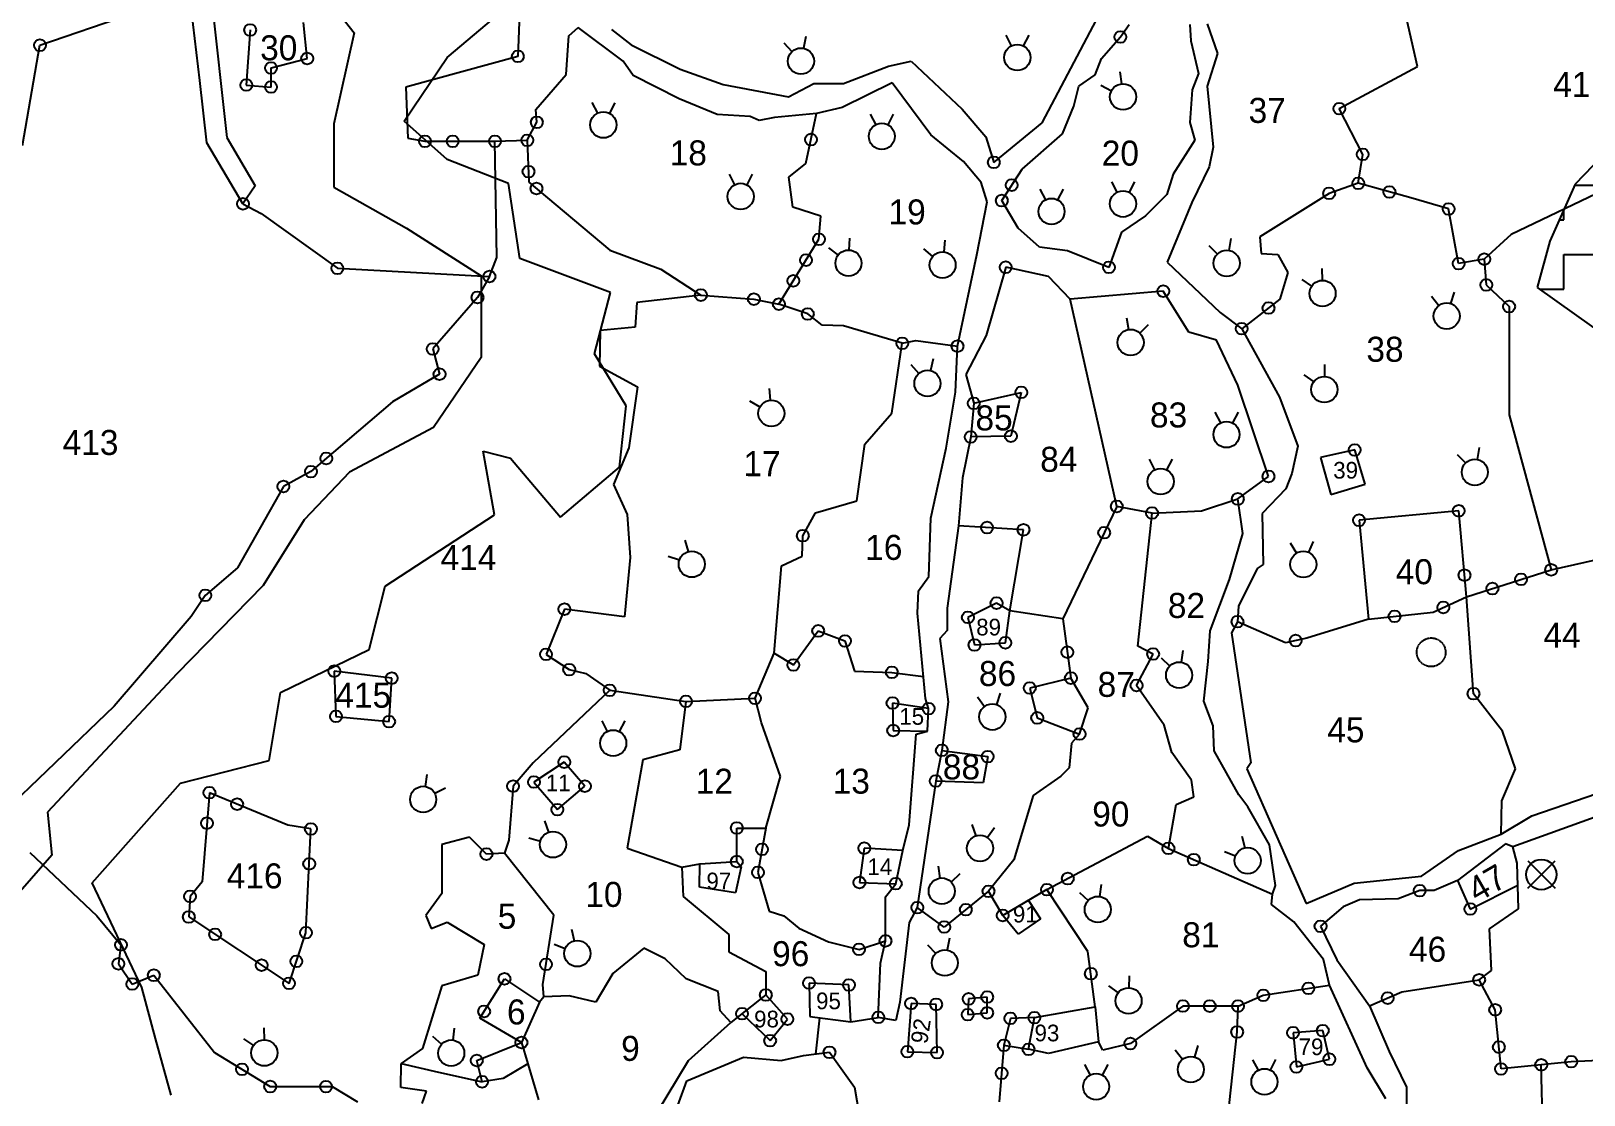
# Model space of a CAD drawing. Header units: metres. Extents: x 328578 to 333743, y 1800918 to 1805978.
# Drawn here: x 331981 to 332892, y 1802300 to 1802924 of the extents above; entities that cross this region are included whole.
import ezdxf
from ezdxf.enums import TextEntityAlignment as Align

# ---------------------------------------------------------------- set-up
doc = ezdxf.new("R2010")
doc.units = ezdxf.units.M
doc.header["$MEASUREMENT"] = 0
doc.linetypes.add('ACAD_ISO02W100', pattern=[15, 12, -3])
for name, color, linetype in [('POLY_HATCH', 12, 'Continuous'), ('POLY_PARCEL', 6, 'Continuous'), ('POLY_ROAD', 30, 'Continuous'), ('POLY_WATER', 4, 'Continuous'), ('TEXT_PARCEL', 7, 'Continuous')]:
    doc.layers.add(name, color=color, linetype=linetype)
doc.styles.add('TEXT_MAP', font='', dxfattribs={"height": 1.8})
doc.styles.get('TEXT_MAP').set_extended_font_data('Kruti Dev 050')

msp = doc.modelspace()

# ---------------------------------------------------------------- linework, layer by layer
for points in [[(332423, 1802916.78), (332427.83, 1802911.68)], [(332436, 1802920.51), (332434.62, 1802913.63)], [(332553.28, 1802921.29), (332556.5, 1802915.06)], [(332566.8, 1802921.28), (332563.56, 1802915.05)], [(332620.27, 1802899.74), (332621.13, 1802892.77)], [(332609.12, 1802892.09), (332615.31, 1802888.78)], [(332310.44, 1802881.75), (332313.67, 1802875.51)], [(332323.96, 1802881.74), (332320.73, 1802875.51)], [(332473.78, 1802875.04), (332477.01, 1802868.8)], [(332487.3, 1802875.03), (332484.07, 1802868.8)], [(332390.99, 1802839.81), (332394.21, 1802833.58)], [(332404.51, 1802839.8), (332401.27, 1802833.57)], [(332615.28, 1802835.38), (332618.51, 1802829.14)], [(332628.81, 1802835.37), (332625.57, 1802829.14)], [(332573.34, 1802830.99), (332576.57, 1802824.76)], [(332586.86, 1802830.98), (332583.63, 1802824.75)], [(332449.29, 1802796.51), (332454.88, 1802792.27)], [(332461.51, 1802802.31), (332461.26, 1802795.3)], [(332505.03, 1802796.07), (332510.36, 1802791.5)], [(332517.57, 1802801.12), (332516.91, 1802794.14)], [(332672.45, 1802797.9), (332677.41, 1802792.93)], [(332685.35, 1802801.98), (332684.15, 1802795.07)], [(332726.86, 1802777.95), (332732.71, 1802774.07)], [(332738.67, 1802784.52), (332738.88, 1802777.51)], [(332803.05, 1802768.26), (332807.3, 1802762.67)], [(332816.38, 1802770.58), (332814.26, 1802763.88)], [(332624, 1802755.55), (332625.19, 1802748.63)], [(332636.89, 1802751.46), (332631.92, 1802746.49)], [(332497.57, 1802728.06), (332502.22, 1802722.8)], [(332510.68, 1802731.36), (332509.07, 1802724.53)], [(332740.25, 1802728.14), (332740.21, 1802721.12)], [(332414.38, 1802714.11), (332415.01, 1802707.12)], [(332728.21, 1802721.99), (332733.92, 1802717.91)], [(332402.98, 1802706.84), (332409.05, 1802703.32)], [(332676, 1802700.07), (332679.23, 1802693.84)], [(332689.52, 1802700.07), (332686.29, 1802693.84)], [(332831.04, 1802679.35), (332829.79, 1802672.45)], [(332637.36, 1802672.54), (332640.58, 1802666.3)], [(332650.88, 1802672.53), (332647.64, 1802666.3)], [(332818.12, 1802675.37), (332823.05, 1802670.36)], [(332364.92, 1802625.07), (332366.9, 1802618.33)], [(332720.17, 1802623.42), (332723.83, 1802617.43)], [(332733.65, 1802624.37), (332730.87, 1802617.93)], [(332355.15, 1802615.73), (332361.79, 1802613.45)], [(332657.19, 1802560.41), (332656.12, 1802553.47)], [(332644.38, 1802556.1), (332649.43, 1802551.22)], [(332536.68, 1802533.19), (332540.85, 1802527.54)], [(332550.04, 1802535.3), (332547.82, 1802528.64)], [(332316.21, 1802519.04), (332319.43, 1802512.81)], [(332329.73, 1802519.04), (332326.5, 1802512.81)], [(332213.61, 1802487.53), (332212.58, 1802480.58)], [(332224.58, 1802479.63), (332218.32, 1802476.46)], [(332282.64, 1802460.32), (332285.01, 1802453.71)], [(332273.44, 1802450.4), (332280.21, 1802448.53)], [(332533.34, 1802458.17), (332535.65, 1802451.54)], [(332546.72, 1802456.25), (332542.64, 1802450.54)], [(332691.81, 1802451.33), (332693.43, 1802444.5)], [(332681.57, 1802442.51), (332688.08, 1802439.89)], [(332513.64, 1802433.76), (332514.64, 1802426.81)], [(332859.47, 1802420.87), (332875.49, 1802436.87)], [(332859.48, 1802436.88), (332875.48, 1802420.86)], [(332526.41, 1802429.31), (332521.31, 1802424.49)], [(332609.27, 1802422.96), (332608.31, 1802416.01)], [(332596.53, 1802418.45), (332601.65, 1802413.65)], [(332298.53, 1802396.85), (332300.15, 1802390.02)], [(332288.29, 1802388.02), (332294.8, 1802385.41)], [(332507.26, 1802387.63), (332512.15, 1802382.6)], [(332520.21, 1802391.53), (332518.92, 1802384.64)], [(332625.68, 1802369.5), (332625.49, 1802362.48)], [(332613.51, 1802363.6), (332619.14, 1802359.4)], [(332106.16, 1802332.56), (332111.96, 1802328.61)], [(332118.07, 1802338.98), (332118.18, 1802331.96)], [(332217.01, 1802333.99), (332222.23, 1802329.3)], [(332229.66, 1802338.76), (332228.84, 1802331.79)], [(332652.66, 1802326), (332657.04, 1802320.52)], [(332665.92, 1802328.64), (332663.97, 1802321.9)], [(332599.54, 1802317.5), (332602.77, 1802311.27)], [(332613.06, 1802317.49), (332609.83, 1802311.26)], [(332698.05, 1802320.24), (332701.38, 1802314.07)], [(332711.57, 1802320.47), (332708.45, 1802314.18)]]:
    msp.add_lwpolyline(points)
for centre, radius in [((332109.97, 1802924.39), 3.47), ((332620.51, 1802920.27), 3.47), ((331986.65, 1802915.43), 3.47), ((332560.03, 1802908.24), 7.67), ((332122.24, 1802902.08), 3.47), ((332143.45, 1802907.65), 3.47), ((332267.03, 1802908.9), 3.47), ((332433.1, 1802906.11), 7.67), ((332107.72, 1802892.06), 3.47), ((332122.23, 1802890.93), 3.47), ((332622.07, 1802885.16), 7.67), ((332748.95, 1802878.23), 3.47), ((332278.16, 1802870.25), 3.47), ((332317.19, 1802868.7), 7.67), ((332480.54, 1802861.99), 7.67), ((332212.5, 1802859.1), 3.47), ((332228.81, 1802859.09), 3.47), ((332253.57, 1802859.08), 3.47), ((332272.55, 1802859.69), 3.47), ((332438.99, 1802860.1), 3.47), ((332546.26, 1802846.73), 3.47), ((332762.68, 1802851.42), 3.47), ((332273.29, 1802841.29), 3.47), ((332277.96, 1802831.39), 3.47), ((332397.74, 1802826.76), 7.67), ((332556.77, 1802833.38), 3.47), ((332742.97, 1802828.51), 3.47), ((332760.05, 1802834.42), 3.47), ((332778.35, 1802829.36), 3.47), ((332105.76, 1802822.38), 3.47), ((332550.95, 1802824.3), 3.47), ((332580.1, 1802817.94), 7.67), ((332622.04, 1802822.33), 7.67), ((332813.07, 1802819.36), 3.47), ((332443.66, 1802801.61), 3.47), ((332161.16, 1802784.55), 3.47), ((332436.1, 1802789.37), 3.47), ((332460.99, 1802787.63), 7.67), ((332516.18, 1802786.5), 7.67), ((332553.21, 1802785.2), 3.47), ((332613.78, 1802785.12), 3.47), ((332682.84, 1802787.5), 7.67), ((332818.94, 1802787.32), 3.47), ((332834, 1802789.92), 3.47), ((332250.35, 1802779.75), 3.47), ((332428.62, 1802777.24), 3.47), ((332739.11, 1802769.83), 7.67), ((332835.16, 1802774.82), 3.47), ((332243.35, 1802767.48), 3.47), ((332374.41, 1802768.84), 3.47), ((332405.5, 1802766.47), 3.47), ((332645.67, 1802771.13), 3.47), ((332420.17, 1802763.54), 3.47), ((332437.12, 1802757.8), 3.47), ((332707.42, 1802761.25), 3.47), ((332811.95, 1802756.57), 7.67), ((332848.54, 1802762.11), 3.47), ((332691.67, 1802749.14), 3.47), ((332492.56, 1802740.55), 3.47), ((332524.94, 1802738.86), 3.47), ((332626.5, 1802741.07), 7.67), ((332217.07, 1802737.23), 3.47), ((332221.1, 1802722.43), 3.47), ((332507.31, 1802717.06), 7.67), ((332562.36, 1802711.75), 3.47), ((332740.16, 1802713.45), 7.67), ((332415.69, 1802699.47), 7.67), ((332534.49, 1802705.36), 3.47), ((332532.68, 1802685.6), 3.47), ((332556.27, 1802686.1), 3.47), ((332682.75, 1802687.02), 7.67), ((332757.99, 1802678), 3.47), ((332145.64, 1802665.3), 3.47), ((332154.64, 1802673.01), 3.47), ((332828.43, 1802664.89), 7.67), ((332129.47, 1802656.57), 3.47), ((332644.11, 1802659.49), 7.67), ((332707.4, 1802662.45), 3.47), ((332689.4, 1802649.28), 3.47), ((332618.41, 1802644.85), 3.47), ((332639.11, 1802640.96), 3.47), ((332818.98, 1802642.29), 3.47), ((332542.3, 1802632.46), 3.47), ((332563.67, 1802631.15), 3.47), ((332611, 1802629.46), 3.47), ((332760.51, 1802636.76), 3.47), ((332434.2, 1802627.69), 3.47), ((332369.05, 1802610.97), 7.67), ((332727.83, 1802610.88), 7.67), ((332822.38, 1802604.53), 3.47), ((332855.55, 1802602.04), 3.47), ((332873.22, 1802607.67), 3.47), ((332083.64, 1802592.7), 3.47), ((332838.77, 1802596.68), 3.47), ((332294.31, 1802584.59), 3.47), ((332547.86, 1802588.14), 3.47), ((332809.96, 1802585.6), 3.47), ((332531.04, 1802579.75), 3.47), ((332689.19, 1802577.24), 3.47), ((332781.33, 1802580.38), 3.47), ((332443.23, 1802571.84), 3.47), ((332458.94, 1802565.95), 3.47), ((332553.02, 1802564.88), 3.47), ((332723.32, 1802566.16), 3.47), ((332283.58, 1802558.07), 3.47), ((332534.91, 1802563.6), 3.47), ((332589.38, 1802559.33), 3.47), ((332639.71, 1802558.28), 3.47), ((332159.33, 1802548.21), 3.47), ((332297.16, 1802549.12), 3.47), ((332428.68, 1802551.84), 3.47), ((332486.43, 1802547.49), 3.47), ((332654.95, 1802545.89), 7.67), ((332193.04, 1802544.11), 3.47), ((332320.92, 1802537.01), 3.47), ((332567.35, 1802538.32), 3.47), ((332591.47, 1802544.15), 3.47), ((332630, 1802539.84), 3.47), ((332365.65, 1802530.47), 3.47), ((332406.19, 1802532.3), 3.47), ((332486.84, 1802529.49), 3.47), ((332827.67, 1802535.01), 3.47), ((332160.33, 1802521.68), 3.47), ((332507.99, 1802526.24), 3.47), ((332545.4, 1802521.36), 7.67), ((332571.72, 1802520.8), 3.47), ((332191.5, 1802518.6), 3.47), ((332322.96, 1802505.99), 7.67), ((332487.23, 1802513.39), 3.47), ((332596.56, 1802511.3), 3.47), ((332515.78, 1802501.72), 3.47), ((332294.26, 1802494.86), 3.47), ((332542.67, 1802498.09), 3.47), ((332276.46, 1802483.16), 3.47), ((332512.18, 1802483.76), 3.47), ((332086.08, 1802476.93), 3.47), ((332211.47, 1802472.99), 7.67), ((332264.21, 1802480.74), 3.47), ((332306.39, 1802480.72), 3.47), ((332102.31, 1802470.19), 3.47), ((332290.2, 1802466.99), 3.47), ((332084.61, 1802459.04), 3.47), ((332145.6, 1802455.66), 3.47), ((332395.48, 1802456.2), 3.47), ((332287.61, 1802446.49), 7.67), ((332538.18, 1802444.29), 7.67), ((332248.59, 1802440.88), 3.47), ((332410.3, 1802443.67), 3.47), ((332470.25, 1802444.36), 3.47), ((332648.7, 1802444.23), 3.47), ((332663.6, 1802437.67), 3.47), ((332695.2, 1802437.04), 7.67), ((332144.63, 1802435.16), 3.47), ((332395.47, 1802436.52), 3.47), ((332407.86, 1802430.16), 3.47), ((332867.48, 1802428.87), 8.88), ((332467.42, 1802424.23), 3.47), ((332488.73, 1802423.53), 3.47), ((332515.73, 1802419.21), 7.67), ((332543.15, 1802419.08), 3.47), ((332577.42, 1802420.04), 3.47), ((332589.66, 1802426.53), 3.47), ((332796.12, 1802419.48), 3.47), ((332074.7, 1802416.06), 3.47), ((332501.34, 1802409.5), 3.47), ((332607.25, 1802408.41), 7.67), ((332073.99, 1802404.03), 3.47), ((332529.86, 1802408.32), 3.47), ((332551.46, 1802404.9), 3.47), ((332825.76, 1802408.67), 3.47), ((332089.42, 1802393.8), 3.47), ((332142.73, 1802394.79), 3.47), ((332517.18, 1802398.07), 3.47), ((332737.94, 1802398.55), 3.47), ((332034.16, 1802387.63), 3.47), ((332301.92, 1802382.55), 7.67), ((332467.17, 1802384.99), 3.47), ((332482.72, 1802389.99), 3.47), ((332032.66, 1802376.51), 3.47), ((332116.71, 1802375.72), 3.47), ((332137.11, 1802377.97), 3.47), ((332283.57, 1802376.2), 3.47), ((332517.5, 1802377.09), 7.67), ((332040.83, 1802364.63), 3.47), ((332053.46, 1802369.82), 3.47), ((332132.79, 1802365.06), 3.47), ((332259.16, 1802367.73), 3.47), ((332437.84, 1802365.24), 3.47), ((332461.25, 1802364.14), 3.47), ((332603.16, 1802370.7), 3.47), ((332830.96, 1802367.13), 3.47), ((332412.51, 1802358.26), 3.47), ((332531.48, 1802355.94), 3.47), ((332542.37, 1802357.02), 3.47), ((332625.28, 1802354.81), 7.67), ((332704.35, 1802358.03), 3.47), ((332730.81, 1802362.13), 3.47), ((332777.32, 1802356.41), 3.47), ((332247.23, 1802348.59), 3.47), ((332398.54, 1802347.27), 3.47), ((332497.72, 1802353.24), 3.47), ((332512.42, 1802352.69), 3.47), ((332530.93, 1802346.7), 3.47), ((332542.36, 1802347.78), 3.47), ((332657.2, 1802351.73), 3.47), ((332672.95, 1802351.72), 3.47), ((332689.51, 1802351.71), 3.47), ((332840.39, 1802349.55), 3.47), ((332425.16, 1802344.09), 3.47), ((332478.5, 1802345.08), 3.47), ((332555.97, 1802344.51), 3.47), ((332570.04, 1802344.93), 3.47), ((332689.01, 1802336.55), 3.47), ((332739.26, 1802337.34), 3.47), ((332118.3, 1802324.28), 7.67), ((332227.94, 1802324.17), 7.67), ((332269.12, 1802330.35), 3.47), ((332415.03, 1802331.45), 3.47), ((332552.15, 1802328.74), 3.47), ((332626.34, 1802329.74), 3.47), ((332721.8, 1802336.06), 3.47), ((332842.54, 1802327.66), 3.47), ((332242.92, 1802319.78), 3.47), ((332449.86, 1802324.62), 3.47), ((332495.53, 1802324.97), 3.47), ((332512.95, 1802324.42), 3.47), ((332566.61, 1802326.35), 3.47), ((332661.83, 1802314.53), 7.67), ((332743.13, 1802320.54), 3.47), ((332884.99, 1802319.1), 3.47), ((332105.21, 1802314.65), 3.47), ((332550.81, 1802312.3), 3.47), ((332705.03, 1802307.31), 7.67), ((332723.73, 1802316.03), 3.47), ((332843.8, 1802314.84), 3.47), ((332867.39, 1802317.28), 3.47), ((332121.75, 1802304.5), 3.47), ((332154.46, 1802304.48), 3.47), ((332246.03, 1802307.32), 3.47), ((332606.29, 1802304.45), 7.67)]:
    msp.add_circle(centre, radius)
at = {"linetype": 'ACAD_ISO02W100', "ltscale": 0.03}
msp.add_ellipse((332802.83, 1802559.3), major_axis=(-5.96, 5.96), ratio=1, start_param=3.926991, end_param=10.210176, dxfattribs=at)
at = {"layer": 'POLY_HATCH'}
for p, q in [((332155.05, 1802943.21), (332171.05, 1802922.62)), ((332225.57, 1802908.16), (332260.22, 1802937.41)), ((332171.05, 1802922.62), (332159.03, 1802869.41)), ((332200.24, 1802870.93), (332225.57, 1802908.16)), ((332159.03, 1802869.41), (332159.01, 1802832.16)), ((332225.54, 1802848.3), (332200.24, 1802870.93)), ((332917.13, 1802864.92), (332887.37, 1802833.99)), ((332261.47, 1802834.22), (332225.54, 1802848.3)), ((332159.01, 1802832.16), (332201.62, 1802808.19)), ((332268.11, 1802790.31), (332261.47, 1802834.22)), ((332887.37, 1802833.99), (332872.48, 1802800.58)), ((332201.62, 1802808.19), (332245.57, 1802780.23)), ((332872.48, 1802800.58), (332865.03, 1802773.35)), ((332321.38, 1802770.33), (332268.11, 1802790.31)), ((332245.57, 1802780.23), (332245.54, 1802732.33)), ((332312.03, 1802734.41), (332321.38, 1802770.33)), ((332865.03, 1802773.35), (332908.39, 1802742.38)), ((332245.54, 1802732.33), (332217.54, 1802691.11)), ((332330.66, 1802703.8), (332312.03, 1802734.41)), ((332326.65, 1802667.89), (332330.66, 1802703.8)), ((332217.54, 1802691.11), (332168.27, 1802664.93)), ((332253.37, 1802639.99), (332246.73, 1802677.24)), ((332246.73, 1802677.24), (332262.71, 1802673.24)), ((332262.71, 1802673.24), (332292, 1802638.64)), ((332168.27, 1802664.93), (332141.61, 1802637.01)), ((332292, 1802638.64), (332326.65, 1802667.89)), ((332141.61, 1802637.01), (332117.61, 1802598.44)), ((332189.15, 1802598.11), (332253.37, 1802639.99)), ((332117.61, 1802598.44), (332066.96, 1802546.59)), ((332179.8, 1802560.87), (332189.15, 1802598.11)), ((332127.84, 1802535.62), (332179.8, 1802560.87)), ((332066.96, 1802546.59), (331990.99, 1802465.48)), ((332121.16, 1802495.72), (332127.84, 1802535.62)), ((332069.2, 1802482.44), (332121.16, 1802495.72)), ((332017.22, 1802423.94), (332069.2, 1802482.44)), ((331990.99, 1802465.48), (331993.64, 1802440.2)), ((331993.64, 1802440.2), (331974.98, 1802418.93)), ((332046.49, 1802362.72), (332017.22, 1802423.94)), ((332054.36, 1802332.75), (332046.49, 1802362.72)), ((332063.66, 1802299.48), (332054.36, 1802332.75))]:
    msp.add_line(p, q, dxfattribs=at)
at = {"layer": 'POLY_HATCH', "linetype": 'Continuous'}
for p, q in [((332887.11, 1802833.41), (332901.02, 1802833.4)), ((332880.62, 1802813.02), (332880.62, 1802818.86)), ((332878.03, 1802813.02), (332880.62, 1802813.02)), ((332880.6, 1802772.25), (332880.61, 1802792.64)), ((332880.61, 1802792.64), (332901, 1802792.62)), ((332866.56, 1802772.25), (332880.6, 1802772.25))]:
    msp.add_line(p, q, dxfattribs=at)
at = {"layer": 'POLY_PARCEL'}
for p, q in [((332275.1, 1803135.69), (332267.03, 1802908.9)), ((332794.79, 1802903.05), (332768.52, 1803017.93)), ((331986.65, 1802915.43), (332039.19, 1802933.56)), ((332109.97, 1802924.39), (332107.72, 1802892.06)), ((332143.45, 1802907.65), (332141.23, 1802928.84)), ((332296.85, 1802920.89), (332302.34, 1802925.88)), ((331976.48, 1802856.59), (331986.65, 1802915.43)), ((332295.28, 1802898.21), (332296.85, 1802920.89)), ((332122.24, 1802902.08), (332143.45, 1802907.65)), ((332267.03, 1802908.9), (332201.32, 1802890.8)), ((332122.23, 1802890.93), (332122.24, 1802902.08)), ((332277.54, 1802877.71), (332295.28, 1802898.21)), ((332748.95, 1802878.23), (332794.79, 1802903.05)), ((332107.72, 1802892.06), (332122.23, 1802890.93)), ((332201.32, 1802890.8), (332202.55, 1802860.97)), ((333032.52, 1802891.96), (332849.72, 1802804.3)), ((332278.16, 1802870.25), (332277.54, 1802877.71)), ((332762.68, 1802851.42), (332748.95, 1802878.23)), ((332272.55, 1802859.69), (332278.16, 1802870.25)), ((332436.05, 1802846.14), (332442.21, 1802875.39)), ((332202.55, 1802860.97), (332212.5, 1802859.1)), ((332253.57, 1802859.08), (332272.55, 1802859.69)), ((332272.55, 1802859.69), (332273.54, 1802835.1)), ((332212.5, 1802859.1), (332253.57, 1802859.08)), ((332254.71, 1802790.83), (332253.57, 1802859.08)), ((332760.05, 1802834.42), (332762.68, 1802851.42)), ((332426.08, 1802837.95), (332436.05, 1802846.14)), ((332273.54, 1802835.1), (332321.04, 1802795.23)), ((332428.41, 1802820.37), (332426.08, 1802837.95)), ((332760.05, 1802834.42), (332742.97, 1802828.51)), ((332790.82, 1802825.91), (332760.05, 1802834.42)), ((332742.97, 1802828.51), (332702.37, 1802803.03)), ((332813.07, 1802819.36), (332790.82, 1802825.91)), ((332105.76, 1802822.38), (332116.39, 1802816.64)), ((332116.39, 1802816.64), (332161.16, 1802784.55)), ((332444.84, 1802815.08), (332428.41, 1802820.37)), ((332443.66, 1802801.61), (332444.84, 1802815.08)), ((332818.94, 1802787.32), (332813.07, 1802819.36)), ((332420.17, 1802763.54), (332443.66, 1802801.61)), ((332702.37, 1802803.03), (332703.02, 1802793.23)), ((332849.72, 1802804.3), (332834, 1802789.92)), ((332250.35, 1802779.75), (332254.71, 1802790.83)), ((332321.04, 1802795.23), (332350.95, 1802784.08)), ((332703.02, 1802793.23), (332712.84, 1802792.57)), ((332712.84, 1802792.57), (332718.72, 1802782.1)), ((332834, 1802789.92), (332818.94, 1802787.32)), ((332834, 1802789.92), (332835.16, 1802774.82)), ((332161.16, 1802784.55), (332250.35, 1802779.75)), ((332250.35, 1802779.75), (332243.35, 1802767.48)), ((332350.95, 1802784.08), (332374.41, 1802768.84)), ((332718.72, 1802782.1), (332714.13, 1802766.42)), ((332374.41, 1802768.84), (332336.79, 1802764.44)), ((332374.41, 1802768.84), (332405.5, 1802766.47)), ((332835.16, 1802774.82), (332848.54, 1802762.11)), ((332243.35, 1802767.48), (332217.07, 1802737.23)), ((332336.79, 1802764.44), (332335.85, 1802750.02)), ((332405.5, 1802766.47), (332420.17, 1802763.54)), ((332437.12, 1802757.8), (332420.17, 1802763.54)), ((332618.41, 1802644.85), (332591.1, 1802766.37)), ((332714.13, 1802766.42), (332691.67, 1802749.14)), ((332848.54, 1802762.11), (332848.51, 1802698.6)), ((332335.85, 1802750.02), (332315.35, 1802748.17)), ((332445.5, 1802751.28), (332437.12, 1802757.8)), ((332458.08, 1802750.81), (332445.5, 1802751.28)), ((332492.56, 1802740.55), (332458.08, 1802750.81)), ((332315.35, 1802748.17), (332314.87, 1802727.23)), ((332492.56, 1802740.55), (332500.51, 1802742.14)), ((332500.51, 1802742.14), (332524.94, 1802738.86)), ((332217.07, 1802737.23), (332221.1, 1802722.43)), ((332486.48, 1802699.6), (332492.56, 1802740.55)), ((332314.87, 1802727.23), (332337.23, 1802715.12)), ((332221.1, 1802722.43), (332193.48, 1802706.3)), ((332337.23, 1802715.12), (332332.09, 1802679.15)), ((332193.48, 1802706.3), (332145.64, 1802665.3)), ((332534.49, 1802705.36), (332562.36, 1802711.75)), ((332562.36, 1802711.75), (332556.27, 1802686.1)), ((332470.62, 1802681.46), (332486.48, 1802699.6)), ((332848.51, 1802698.6), (332873.22, 1802607.67)), ((332332.09, 1802679.15), (332323.22, 1802657.75)), ((332465.89, 1802648.15), (332470.62, 1802681.46)), ((332556.27, 1802686.1), (332532.68, 1802685.6)), ((332757.99, 1802678), (332737.94, 1802673.66)), ((332764.08, 1802657.98), (332757.99, 1802678)), ((332737.94, 1802673.66), (332744.03, 1802651.89)), ((332145.64, 1802665.3), (332129.47, 1802656.57)), ((332129.47, 1802656.57), (332102.51, 1802608.83)), ((332323.22, 1802657.75), (332331.13, 1802640.06)), ((332744.03, 1802651.89), (332764.08, 1802657.98)), ((332434.2, 1802627.69), (332441.66, 1802641.18)), ((332441.66, 1802641.18), (332465.89, 1802648.15)), ((332618.41, 1802644.85), (332586.68, 1802578.98)), ((332639.11, 1802640.96), (332618.41, 1802644.85)), ((332630.65, 1802562.81), (332639.11, 1802640.96)), ((332639.11, 1802640.96), (332668, 1802642.35)), ((332668, 1802642.35), (332689.4, 1802649.28)), ((332818.98, 1802642.29), (332760.51, 1802636.76)), ((332823.52, 1802591.81), (332818.98, 1802642.29)), ((332331.13, 1802640.06), (332333, 1802614.82)), ((332563.67, 1802631.15), (332525.46, 1802633.5)), ((332760.51, 1802636.76), (332766.05, 1802578.71)), ((332433.72, 1802615.59), (332434.2, 1802627.69)), ((332555.64, 1802583.52), (332563.67, 1802631.15)), ((332333, 1802614.82), (332329.54, 1802580)), ((332421.61, 1802610.01), (332433.72, 1802615.59)), ((332873.22, 1802607.67), (332935.48, 1802621.68)), ((332102.51, 1802608.83), (332083.64, 1802592.7)), ((332417.38, 1802558.82), (332421.61, 1802610.01)), ((332823.52, 1802591.81), (332873.22, 1802607.67)), ((332083.64, 1802592.7), (332075.4, 1802580.34)), ((332547.86, 1802588.14), (332531.04, 1802579.75)), ((332555.64, 1802583.52), (332547.86, 1802588.14)), ((332803.98, 1802582.86), (332823.52, 1802591.81)), ((332827.67, 1802535.01), (332823.52, 1802591.81)), ((332075.4, 1802580.34), (332030.17, 1802527.69)), ((332294.31, 1802584.59), (332283.58, 1802558.07)), ((332329.54, 1802580), (332294.31, 1802584.59)), ((332531.04, 1802579.75), (332534.91, 1802563.6)), ((332553.02, 1802564.88), (332555.64, 1802583.52)), ((332586.68, 1802578.98), (332555.64, 1802583.52)), ((332586.68, 1802578.98), (332591.47, 1802544.15)), ((332717.31, 1802564.83), (332689.19, 1802577.24)), ((332766.05, 1802578.71), (332729.84, 1802567.6)), ((332766.05, 1802578.71), (332803.98, 1802582.86)), ((332428.68, 1802551.84), (332443.23, 1802571.84)), ((332443.23, 1802571.84), (332458.94, 1802565.95)), ((332406.19, 1802532.3), (332417.38, 1802558.82)), ((332417.38, 1802558.82), (332428.68, 1802551.84)), ((332458.94, 1802565.95), (332464.43, 1802548.29)), ((332534.91, 1802563.6), (332553.02, 1802564.88)), ((332639.71, 1802558.28), (332630.65, 1802562.81)), ((332729.84, 1802567.6), (332717.31, 1802564.83)), ((332283.58, 1802558.07), (332297.16, 1802549.12)), ((332630, 1802539.84), (332639.71, 1802558.28)), ((332159.33, 1802548.21), (332160.33, 1802521.68)), ((332193.04, 1802544.11), (332159.33, 1802548.21)), ((332191.5, 1802518.6), (332193.04, 1802544.11)), ((332297.16, 1802549.12), (332306.95, 1802546.79)), ((332306.95, 1802546.79), (332320.92, 1802537.01)), ((332464.43, 1802548.29), (332486.43, 1802547.49)), ((332486.43, 1802547.49), (332504.97, 1802545.17)), ((332591.47, 1802544.15), (332567.35, 1802538.32)), ((332601.69, 1802526.75), (332591.47, 1802544.15)), ((332320.92, 1802537.01), (332276.07, 1802494.44)), ((332320.92, 1802537.01), (332365.65, 1802530.47)), ((332365.65, 1802530.47), (332406.19, 1802532.3)), ((332409.96, 1802517.86), (332406.19, 1802532.3)), ((332567.35, 1802538.32), (332571.72, 1802520.8)), ((332646.16, 1802516.58), (332630, 1802539.84)), ((332844.71, 1802513.1), (332827.67, 1802535.01)), ((332030.17, 1802527.69), (331960.77, 1802461.14)), ((332365.65, 1802530.47), (332362, 1802502.14)), ((332507.99, 1802526.24), (332486.84, 1802529.49)), ((332486.84, 1802529.49), (332487.23, 1802513.39)), ((332596.56, 1802511.3), (332601.69, 1802526.75)), ((332160.33, 1802521.68), (332191.5, 1802518.6)), ((332421.11, 1802486.36), (332409.96, 1802517.86)), ((332487.23, 1802513.39), (332507.39, 1802513.06)), ((332571.72, 1802520.8), (332596.56, 1802511.3)), ((332650.68, 1802500.43), (332646.16, 1802516.58)), ((332852.36, 1802490.85), (332844.71, 1802513.1)), ((332591.84, 1802505.89), (332590.48, 1802491.48)), ((332596.56, 1802511.3), (332591.84, 1802505.89)), ((332340.32, 1802496.25), (332331.1, 1802444.43)), ((332362, 1802502.14), (332340.32, 1802496.25)), ((332515.78, 1802501.72), (332542.67, 1802498.09)), ((332542.67, 1802498.09), (332539.95, 1802482.79)), ((332662.31, 1802484.27), (332650.68, 1802500.43)), ((332276.07, 1802494.44), (332264.21, 1802480.74)), ((332294.26, 1802494.86), (332276.46, 1802483.16)), ((332306.39, 1802480.72), (332294.26, 1802494.86)), ((332412.56, 1802456.19), (332421.11, 1802486.36)), ((332585.52, 1802486.54), (332569.28, 1802475.29)), ((332590.48, 1802491.48), (332585.52, 1802486.54)), ((332844.34, 1802472.08), (332852.36, 1802490.85)), ((332086.08, 1802476.93), (332081.79, 1802424.55)), ((332132.13, 1802457.79), (332086.08, 1802476.93)), ((332264.21, 1802480.74), (332261.69, 1802448.97)), ((332276.46, 1802483.16), (332290.2, 1802466.99)), ((332290.2, 1802466.99), (332306.39, 1802480.72)), ((332539.95, 1802482.79), (332512.18, 1802483.76)), ((332663.6, 1802474.58), (332662.31, 1802484.27)), ((332569.28, 1802475.29), (332557.99, 1802437.48)), ((332648.7, 1802444.23), (332653.25, 1802470.07)), ((332653.25, 1802470.07), (332663.6, 1802474.58)), ((332843.96, 1802452.5), (332844.34, 1802472.08)), ((332145.6, 1802455.66), (332132.13, 1802457.79)), ((332142.73, 1802394.79), (332145.6, 1802455.66)), ((332238.62, 1802450.85), (332222.4, 1802446.5)), ((332248.59, 1802440.88), (332238.62, 1802450.85)), ((332395.47, 1802436.52), (332395.48, 1802456.2)), ((332395.48, 1802456.2), (332412.56, 1802456.19)), ((332412.56, 1802456.19), (332407.86, 1802430.16)), ((332577.42, 1802420.04), (332636.42, 1802451.34)), ((332636.42, 1802451.34), (332648.7, 1802444.23)), ((331980.71, 1802441.82), (332020.05, 1802404.7)), ((332222.4, 1802446.5), (332222.38, 1802417.85)), ((332259.2, 1802441.5), (332248.59, 1802440.88)), ((332261.69, 1802448.97), (332259.2, 1802441.5)), ((332288.1, 1802405.07), (332259.2, 1802441.5)), ((332331.1, 1802444.43), (332363.28, 1802433.26)), ((332470.25, 1802444.36), (332467.42, 1802424.23)), ((332492.96, 1802443), (332470.25, 1802444.36)), ((332648.7, 1802444.23), (332709.66, 1802417.37)), ((332853.27, 1802435.58), (332850.7, 1802445.2)), ((332363.28, 1802433.26), (332373.79, 1802435.22)), ((332363.28, 1802433.26), (332363.92, 1802415.95)), ((332373.55, 1802421.48), (332373.79, 1802435.22)), ((332373.79, 1802435.22), (332395.47, 1802436.52)), ((332398.06, 1802433.42), (332394.78, 1802418.2)), ((332395.47, 1802436.52), (332398.06, 1802433.42)), ((332557.99, 1802437.48), (332543.15, 1802419.08)), ((332854.15, 1802408.68), (332853.27, 1802435.58)), ((332081.79, 1802424.55), (332074.7, 1802416.06)), ((332407.86, 1802430.16), (332414.38, 1802407.32)), ((332467.42, 1802424.23), (332488.73, 1802423.53)), ((332818.31, 1802425.45), (332825.76, 1802408.67)), ((332825.76, 1802408.67), (332853.69, 1802422.76)), ((332074.7, 1802416.06), (332073.99, 1802404.03)), ((332222.38, 1802417.85), (332213.02, 1802404.77)), ((332363.92, 1802415.95), (332390.75, 1802393.68)), ((332394.78, 1802418.2), (332373.55, 1802421.48)), ((332543.15, 1802419.08), (332517.18, 1802398.07)), ((332551.46, 1802404.9), (332543.15, 1802419.08)), ((332577.42, 1802420.04), (332551.46, 1802404.9)), ((332566.52, 1802413.68), (332573.65, 1802402.85)), ((332601.39, 1802383.84), (332577.42, 1802420.04)), ((332020.05, 1802404.7), (332034.16, 1802387.63)), ((332073.99, 1802404.03), (332132.79, 1802365.06)), ((332213.02, 1802404.77), (332216.13, 1802397.3)), ((332281.7, 1802364.31), (332288.1, 1802405.07)), ((332414.38, 1802407.32), (332423.08, 1802404.59)), ((332423.08, 1802404.59), (332431.79, 1802397.52)), ((332517.18, 1802398.07), (332501.34, 1802409.5)), ((332560.5, 1802393.94), (332551.46, 1802404.9)), ((332836.99, 1802397.12), (332854.15, 1802408.68)), ((332132.79, 1802365.06), (332142.73, 1802394.79)), ((332216.13, 1802397.3), (332225.49, 1802401.03)), ((332225.49, 1802401.03), (332247.31, 1802387.93)), ((332431.79, 1802397.52), (332449.21, 1802389.35)), ((332573.65, 1802402.85), (332560.5, 1802393.94)), ((332838.26, 1802372.69), (332836.99, 1802397.12)), ((332034.16, 1802387.63), (332032.66, 1802376.51)), ((332247.31, 1802387.93), (332243.56, 1802369.87)), ((332340.88, 1802385.75), (332322.78, 1802370.81)), ((332353.35, 1802379.52), (332340.88, 1802385.75)), ((332390.75, 1802393.68), (332390.74, 1802383.56)), ((332449.21, 1802389.35), (332467.17, 1802384.99)), ((332467.17, 1802384.99), (332482.72, 1802389.99)), ((332032.66, 1802376.51), (332040.83, 1802364.63)), ((332365.82, 1802367.67), (332353.35, 1802379.52)), ((332390.74, 1802383.56), (332412.52, 1802371.92)), ((332605.79, 1802351.27), (332601.39, 1802383.84)), ((332040.83, 1802364.63), (332053.46, 1802369.82)), ((332053.46, 1802369.82), (332089.08, 1802324.55)), ((332243.56, 1802369.87), (332222.34, 1802363.53)), ((332244.8, 1802344.69), (332259.16, 1802367.73)), ((332259.16, 1802367.73), (332279.73, 1802354.02)), ((332322.78, 1802370.81), (332312.79, 1802354)), ((332384.52, 1802360.19), (332365.82, 1802367.67)), ((332412.52, 1802371.92), (332412.51, 1802358.26)), ((332830.96, 1802367.13), (332838.26, 1802372.69)), ((332222.34, 1802363.53), (332211.09, 1802326.79)), ((332282.23, 1802357.13), (332281.7, 1802364.31)), ((332385.76, 1802348.97), (332384.52, 1802360.19)), ((332412.51, 1802358.26), (332392, 1802342.12)), ((332425.16, 1802344.09), (332412.51, 1802358.26)), ((332437.84, 1802365.24), (332438.37, 1802345.66)), ((332461.25, 1802364.14), (332437.84, 1802365.24)), ((332462.33, 1802342.39), (332461.25, 1802364.14)), ((332704.35, 1802358.03), (332743.21, 1802364.05)), ((332766.7, 1802351.82), (332785.66, 1802360.01)), ((332785.66, 1802360.01), (332830.96, 1802367.13)), ((332840.39, 1802349.55), (332830.96, 1802367.13)), ((332279.73, 1802354.02), (332269.12, 1802330.35)), ((332282.23, 1802357.13), (332279.73, 1802354.02)), ((332297.2, 1802357.74), (332282.23, 1802357.13)), ((332312.79, 1802354), (332297.2, 1802357.74)), ((332497.72, 1802353.24), (332495.53, 1802324.97)), ((332512.42, 1802352.69), (332497.72, 1802353.24)), ((332512.95, 1802324.42), (332512.42, 1802352.69)), ((332531.48, 1802355.94), (332530.93, 1802346.7)), ((332542.37, 1802357.02), (332531.48, 1802355.94)), ((332542.36, 1802347.78), (332542.37, 1802357.02)), ((332570.04, 1802344.93), (332605.79, 1802351.27)), ((332605.79, 1802351.27), (332607.73, 1802330.73)), ((332657.2, 1802351.73), (332626.34, 1802329.74)), ((332689.51, 1802351.71), (332657.2, 1802351.73)), ((332689.01, 1802336.55), (332689.51, 1802351.71)), ((332689.51, 1802351.71), (332704.35, 1802358.03)), ((332843.8, 1802314.84), (332840.39, 1802349.55)), ((332269.12, 1802330.35), (332244.8, 1802344.69)), ((332367.04, 1802319.71), (332392, 1802342.12)), ((332392, 1802342.12), (332385.76, 1802348.97)), ((332398.54, 1802347.27), (332415.03, 1802331.45)), ((332415.03, 1802331.45), (332425.16, 1802344.09)), ((332438.37, 1802345.66), (332462.33, 1802342.39)), ((332443.96, 1802344.9), (332441.56, 1802323.56)), ((332462.33, 1802342.39), (332478.5, 1802345.08)), ((332530.93, 1802346.7), (332542.36, 1802347.78)), ((332555.97, 1802344.51), (332552.15, 1802328.74)), ((332570.04, 1802344.93), (332555.97, 1802344.51)), ((332566.61, 1802326.35), (332570.04, 1802344.93)), ((332682.61, 1802277.39), (332689.01, 1802336.55)), ((332739.26, 1802337.34), (332721.8, 1802336.06)), ((332721.8, 1802336.06), (332723.73, 1802316.03)), ((332743.13, 1802320.54), (332739.26, 1802337.34)), ((332089.08, 1802324.55), (332121.75, 1802304.5)), ((332211.09, 1802326.79), (332198.61, 1802318.07)), ((332242.92, 1802319.78), (332269.12, 1802330.35)), ((332269.12, 1802330.35), (332272.85, 1802317.89)), ((332421.46, 1802319.75), (332434.68, 1802322.67)), ((332434.68, 1802322.67), (332449.86, 1802324.62)), ((332449.86, 1802324.62), (332464.54, 1802304.08)), ((332495.53, 1802324.97), (332512.95, 1802324.42)), ((332552.15, 1802328.74), (332549.45, 1802295.56)), ((332552.15, 1802328.74), (332566.61, 1802326.35)), ((332578.35, 1802323.9), (332566.61, 1802326.35)), ((332607.73, 1802330.73), (332578.35, 1802323.9)), ((332610.18, 1802325.84), (332607.73, 1802330.73)), ((332626.34, 1802329.74), (332610.18, 1802325.84)), ((332198.38, 1802303.99), (332198.61, 1802318.07)), ((332198.61, 1802318.07), (332220.46, 1802312.94)), ((332220.46, 1802312.94), (332246.03, 1802307.32)), ((332246.03, 1802307.32), (332242.92, 1802319.78)), ((332272.85, 1802317.89), (332258.5, 1802309.18)), ((332272.85, 1802317.89), (332279.08, 1802296.71)), ((332342.69, 1802279.23), (332367.04, 1802319.71)), ((332366.13, 1802307.91), (332399.43, 1802321.72)), ((332399.43, 1802321.72), (332421.46, 1802319.75)), ((332723.73, 1802316.03), (332743.13, 1802320.54)), ((332884.99, 1802319.1), (332843.8, 1802314.84)), ((332868.53, 1802275.09), (332867.39, 1802317.28)), ((332934.77, 1802321.22), (332884.99, 1802319.1)), ((332121.75, 1802304.5), (332158.15, 1802304.48)), ((332158.15, 1802304.48), (332173, 1802295.57)), ((332213.41, 1802301.84), (332198.38, 1802303.99)), ((332258.5, 1802309.18), (332246.03, 1802307.32)), ((332350.4, 1802264.56), (332366.13, 1802307.91)), ((332464.54, 1802304.08), (332468.93, 1802278.65)), ((332210.83, 1802294.55), (332213.41, 1802301.84))]:
    msp.add_line(p, q, dxfattribs=at)
at = {"layer": 'POLY_ROAD'}
for p, q in [((332080.47, 1802894.75), (332069.24, 1802990.45)), ((332086.93, 1802946.69), (332096.31, 1802861.39)), ((332084.57, 1802858.27), (332080.47, 1802894.75)), ((332096.31, 1802861.39), (332112.83, 1802832.96)), ((332105.76, 1802822.38), (332084.57, 1802858.27)), ((332112.83, 1802832.96), (332105.76, 1802822.38))]:
    msp.add_line(p, q, dxfattribs=at)
at = {"layer": 'POLY_WATER'}
for p, q in [((332328.72, 1802906.1), (332302.34, 1802925.88)), ((332322.04, 1802924.71), (332333.42, 1802915.72)), ((332574.66, 1802869.95), (332606.48, 1802930.42)), ((332620.51, 1802920.27), (332625.69, 1802927.65)), ((332661.18, 1802927.63), (332661.92, 1802918.03)), ((332671.42, 1802928.03), (332677.41, 1802910.66)), ((332333.42, 1802915.72), (332362.2, 1802901.33)), ((332609.41, 1802907.72), (332620.51, 1802920.27)), ((332661.92, 1802918.03), (332666.34, 1802898.82)), ((332334.71, 1802897.71), (332328.72, 1802906.1)), ((332484.53, 1802903.06), (332497.73, 1802906.05)), ((332497.73, 1802906.05), (332527.69, 1802877.88)), ((332605.71, 1802898.12), (332609.41, 1802907.72)), ((332677.41, 1802910.66), (332671.4, 1802891.5)), ((332361.68, 1802883.92), (332334.71, 1802897.71)), ((332362.2, 1802901.33), (332387.38, 1802892.33)), ((332458.14, 1802892.89), (332484.53, 1802903.06)), ((332596.09, 1802891.48), (332605.71, 1802898.12)), ((332666.34, 1802898.82), (332662.64, 1802889.22)), ((332387.38, 1802892.33), (332425.75, 1802885.12)), ((332425.75, 1802885.12), (332440.75, 1802892.9)), ((332440.75, 1802892.9), (332458.14, 1802892.89)), ((332486.6, 1802893.34), (332457.2, 1802878.98)), ((332509.37, 1802862.78), (332486.6, 1802893.34)), ((332593.13, 1802879.66), (332596.09, 1802891.48)), ((332662.64, 1802889.22), (332661.15, 1802870.02)), ((332671.4, 1802891.5), (332674.98, 1802855.56)), ((332384.04, 1802874.83), (332361.68, 1802883.92)), ((332457.2, 1802878.98), (332442.21, 1802875.39)), ((332527.69, 1802877.88), (332541.48, 1802861.7)), ((332586.46, 1802863.42), (332593.13, 1802879.66)), ((332403.23, 1802873.62), (332384.04, 1802874.83)), ((332408.63, 1802871.22), (332403.23, 1802873.62)), ((332417.62, 1802873.01), (332408.63, 1802871.22)), ((332442.21, 1802875.39), (332417.62, 1802873.01)), ((332546.26, 1802846.73), (332574.66, 1802869.95)), ((332661.15, 1802870.02), (332664.1, 1802859.68)), ((332528.55, 1802847.2), (332509.37, 1802862.78)), ((332541.48, 1802861.7), (332546.26, 1802846.73)), ((332562.79, 1802842.75), (332586.46, 1802863.42)), ((332664.1, 1802859.68), (332651.52, 1802839.75)), ((332674.98, 1802855.56), (332672.58, 1802844.18)), ((332538.81, 1802834.96), (332528.55, 1802847.2)), ((332550.95, 1802824.3), (332562.79, 1802842.75)), ((332672.58, 1802844.18), (332662.37, 1802823.23)), ((332542.4, 1802823.58), (332538.81, 1802834.96)), ((332651.52, 1802839.75), (332647.82, 1802827.94)), ((332536.38, 1802792.44), (332542.4, 1802823.58)), ((332560.55, 1802808.05), (332550.95, 1802824.3)), ((332647.82, 1802827.94), (332635.24, 1802815.39)), ((332662.37, 1802823.23), (332647.92, 1802788.09)), ((332635.24, 1802815.39), (332621.18, 1802805.8)), ((332573.12, 1802796.96), (332560.55, 1802808.05)), ((332621.18, 1802805.8), (332613.78, 1802785.12)), ((332589.38, 1802794.74), (332573.12, 1802796.96)), ((332524.94, 1802738.86), (332536.38, 1802792.44)), ((332613.78, 1802785.12), (332589.38, 1802794.74)), ((332647.92, 1802788.09), (332679.09, 1802758.73)), ((332553.21, 1802785.2), (332541.79, 1802745.08)), ((332578.39, 1802779.79), (332553.21, 1802785.2)), ((332591.1, 1802766.37), (332578.39, 1802779.79)), ((332645.67, 1802771.13), (332591.1, 1802766.37)), ((332660.65, 1802747.16), (332645.67, 1802771.13)), ((332679.09, 1802758.73), (332691.67, 1802749.14)), ((332541.79, 1802745.08), (332529.79, 1802722.33)), ((332676.84, 1802742.36), (332660.65, 1802747.16)), ((332689.42, 1802716), (332676.84, 1802742.36)), ((332691.67, 1802749.14), (332713.84, 1802709)), ((332523.73, 1802711.91), (332524.94, 1802738.86)), ((332529.79, 1802722.33), (332534.49, 1802705.36)), ((332707.4, 1802662.45), (332689.42, 1802716)), ((332518.31, 1802678.97), (332523.73, 1802711.91)), ((332534.49, 1802705.36), (332532.68, 1802685.6)), ((332713.84, 1802709), (332724.62, 1802680.24)), ((332509.26, 1802637.94), (332518.31, 1802678.97)), ((332532.68, 1802685.6), (332527.87, 1802661.65)), ((332724.62, 1802680.24), (332721.12, 1802664.16)), ((332527.87, 1802661.65), (332525.46, 1802633.5)), ((332689.4, 1802649.28), (332707.4, 1802662.45)), ((332721.12, 1802664.16), (332717.51, 1802655.18)), ((332717.51, 1802655.18), (332703.71, 1802640.81)), ((332692.39, 1802628.91), (332689.4, 1802649.28)), ((332703.71, 1802640.81), (332704.3, 1802610.87)), ((332508.04, 1802603.81), (332509.26, 1802637.94)), ((332525.46, 1802633.5), (332518.85, 1802585.25)), ((332684.58, 1802601.97), (332692.39, 1802628.91)), ((332700.7, 1802608.48), (332689.89, 1802586.32)), ((332704.3, 1802610.87), (332700.7, 1802608.48)), ((332501.43, 1802582.25), (332502.04, 1802595.42)), ((332502.04, 1802595.42), (332508.04, 1802603.81)), ((332673.15, 1802571.86), (332684.58, 1802601.97)), ((332689.89, 1802586.32), (332689.19, 1802577.24)), ((332506.2, 1802532.23), (332501.43, 1802582.25)), ((332518.85, 1802585.25), (332518.84, 1802572.07)), ((332689.19, 1802577.24), (332685.68, 1802570.75)), ((332518.84, 1802572.07), (332514.64, 1802567.28)), ((332671.94, 1802553.89), (332673.15, 1802571.86)), ((332685.68, 1802570.75), (332697.06, 1802494.5)), ((332514.64, 1802567.28), (332519.42, 1802530.15)), ((332669.53, 1802530.54), (332671.94, 1802553.89)), ((332507.99, 1802526.24), (332506.2, 1802532.23)), ((332507.39, 1802513.06), (332507.99, 1802526.24)), ((332519.42, 1802530.15), (332515.78, 1802501.72)), ((332674.92, 1802516.16), (332669.53, 1802530.54)), ((332675.55, 1802501.51), (332674.92, 1802516.16)), ((332496.56, 1802457.97), (332500.79, 1802511.27)), ((332500.79, 1802511.27), (332507.39, 1802513.06)), ((332515.78, 1802501.72), (332512.18, 1802483.76)), ((332689.93, 1802475.75), (332675.55, 1802501.51)), ((332697.06, 1802494.5), (332694.66, 1802490.91)), ((332694.66, 1802490.91), (332729.4, 1802411.84)), ((332861.95, 1802463.27), (332939.92, 1802490.17)), ((332512.18, 1802483.76), (332501.34, 1802409.5)), ((332940.67, 1802477.49), (332850.7, 1802445.2)), ((332695.32, 1802468.56), (332689.93, 1802475.75)), ((332707.9, 1802446.39), (332695.32, 1802468.56)), ((332843.96, 1802452.5), (332861.95, 1802463.27)), ((332492.96, 1802443), (332496.56, 1802457.97)), ((332818.77, 1802442.93), (332843.96, 1802452.5)), ((332488.73, 1802423.53), (332492.96, 1802443)), ((332711.49, 1802422.43), (332707.9, 1802446.39)), ((332797.17, 1802427.97), (332818.77, 1802442.93)), ((332846.5, 1802447), (332818.31, 1802425.45)), ((332850.7, 1802445.2), (332846.5, 1802447)), ((332482.73, 1802415.75), (332488.73, 1802423.53)), ((332709.66, 1802417.37), (332711.49, 1802422.43)), ((332729.4, 1802411.84), (332757.59, 1802423.8)), ((332757.59, 1802423.8), (332797.17, 1802427.97)), ((332818.31, 1802425.45), (332804.51, 1802419.47)), ((332482.72, 1802389.99), (332482.73, 1802415.75)), ((332709.06, 1802411.38), (332709.66, 1802417.37)), ((332760.73, 1802414.11), (332751.14, 1802409.92)), ((332783.52, 1802414.69), (332760.73, 1802414.11)), ((332796.12, 1802419.48), (332783.52, 1802414.69)), ((332804.51, 1802419.47), (332796.12, 1802419.48)), ((332501.34, 1802409.5), (332496.52, 1802400.77)), ((332722.24, 1802401.19), (332709.06, 1802411.38)), ((332751.14, 1802409.92), (332737.94, 1802398.55)), ((332496.52, 1802400.77), (332491.09, 1802354.05)), ((332739.62, 1802379.02), (332722.24, 1802401.19)), ((332737.94, 1802398.55), (332747.52, 1802378.78)), ((332479.71, 1802376.82), (332482.72, 1802389.99)), ((332478.5, 1802345.08), (332479.71, 1802376.82)), ((332743.21, 1802364.05), (332739.62, 1802379.02)), ((332747.52, 1802378.78), (332766.7, 1802351.82)), ((332765.37, 1802315.53), (332743.21, 1802364.05)), ((332491.09, 1802354.05), (332488.69, 1802343.28)), ((332766.7, 1802351.82), (332778.13, 1802325.13)), ((332488.69, 1802343.28), (332478.5, 1802345.08)), ((332778.13, 1802325.13), (332788.31, 1802304.16)), ((332776.18, 1802297.33), (332765.37, 1802315.53)), ((332788.31, 1802304.16), (332788.28, 1802259.24))]:
    msp.add_line(p, q, dxfattribs=at)

# ---------------------------------------------------------------- texts
at = {"layer": 'TEXT_PARCEL', "style": 'TEXT_MAP'}
for s, height, rotation, p in [('30', 14.679, 359.96743, (332126.75, 1802913.93)), ('41', 14.679, 359.96743, (332885.35, 1802892.46)), ('37', 14.679, 359.96743, (332706.64, 1802877.21)), ('18', 14.679, 359.96743, (332367.02, 1802852.28)), ('20', 14.679, 359.96743, (332620.48, 1802852.14)), ('19', 14.679, 359.96743, (332495.41, 1802817.64)), ('38', 14.679, 359.96743, (332775.74, 1802737.08)), ('83', 14.679, 359.96743, (332648.78, 1802698.52)), ('85', 14.679, 359.96743, (332546.39, 1802696.78)), ('413', 14.679, 359.96743, (332016.33, 1802682.41)), ('17', 14.679, 359.96743, (332410.28, 1802669.95)), ('84', 14.679, 359.96743, (332584.37, 1802672.51)), ('39', 9.786, 359.96743, (332752.64, 1802666.09)), ('16', 14.679, 359.96743, (332481.71, 1802620.84)), ('414', 14.679, 359.96743, (332238.06, 1802614.88)), ('40', 14.679, 359.96743, (332792.96, 1802606.57)), ('82', 14.679, 359.96743, (332659.27, 1802586.78)), ('89', 9.786, 359.96743, (332543.19, 1802574.08)), ('44', 14.679, 359.96743, (332879.62, 1802569.27)), ('86', 14.679, 359.96743, (332548.42, 1802546.85)), ('415', 14.679, 359.96743, (332176.3, 1802534.02)), ('87', 14.679, 359.96743, (332618.07, 1802540.48)), ('15', 9.786, 359.96743, (332498.09, 1802521.59)), ('45', 14.679, 359.96743, (332752.77, 1802513.69)), ('88', 14.679, 359.96743, (332527.28, 1802492.05)), ('11', 9.786, 359.96743, (332290.7, 1802482.68)), ('12', 14.679, 359.96743, (332382.26, 1802483.74)), ('13', 14.679, 359.96743, (332462.65, 1802483.69)), ('90', 14.679, 359.96743, (332614.9, 1802464.41)), ('416', 14.679, 359.96743, (332112.61, 1802428.13)), ('14', 9.786, 359.96743, (332479.37, 1802433.5)), ('47', 14.679, 30.00478, (332835.53, 1802423.89)), ('10', 14.679, 359.96743, (332317.51, 1802417.25)), ('97', 9.786, 359.96743, (332384.93, 1802425.11)), ('5', 14.68, 359.96743, (332260.67, 1802404.34)), ('91', 9.786, 359.96743, (332564.73, 1802405.67)), ('81', 14.679, 359.96743, (332667.72, 1802393.57)), ('96', 14.679, 359.96743, (332427.11, 1802382.47)), ('46', 14.679, 359.96743, (332800.74, 1802385.08)), ('95', 9.786, 359.96743, (332449.26, 1802354.78)), ('6', 14.68, 359.96743, (332266.1, 1802348.29)), ('98', 9.786, 359.96743, (332412.89, 1802344.12)), ('92', 9.786, 81.2131, (332503.4, 1802337.12)), ('93', 9.786, 359.96743, (332577.41, 1802335.95)), ('9', 14.68, 359.96743, (332333.09, 1802326.92)), ('79', 9.786, 359.96743, (332732.35, 1802327.86))]:
    msp.add_text(s, height=height, rotation=rotation, dxfattribs=at).set_placement(p, align=Align.MIDDLE)

doc.saveas('drawing.dxf')
